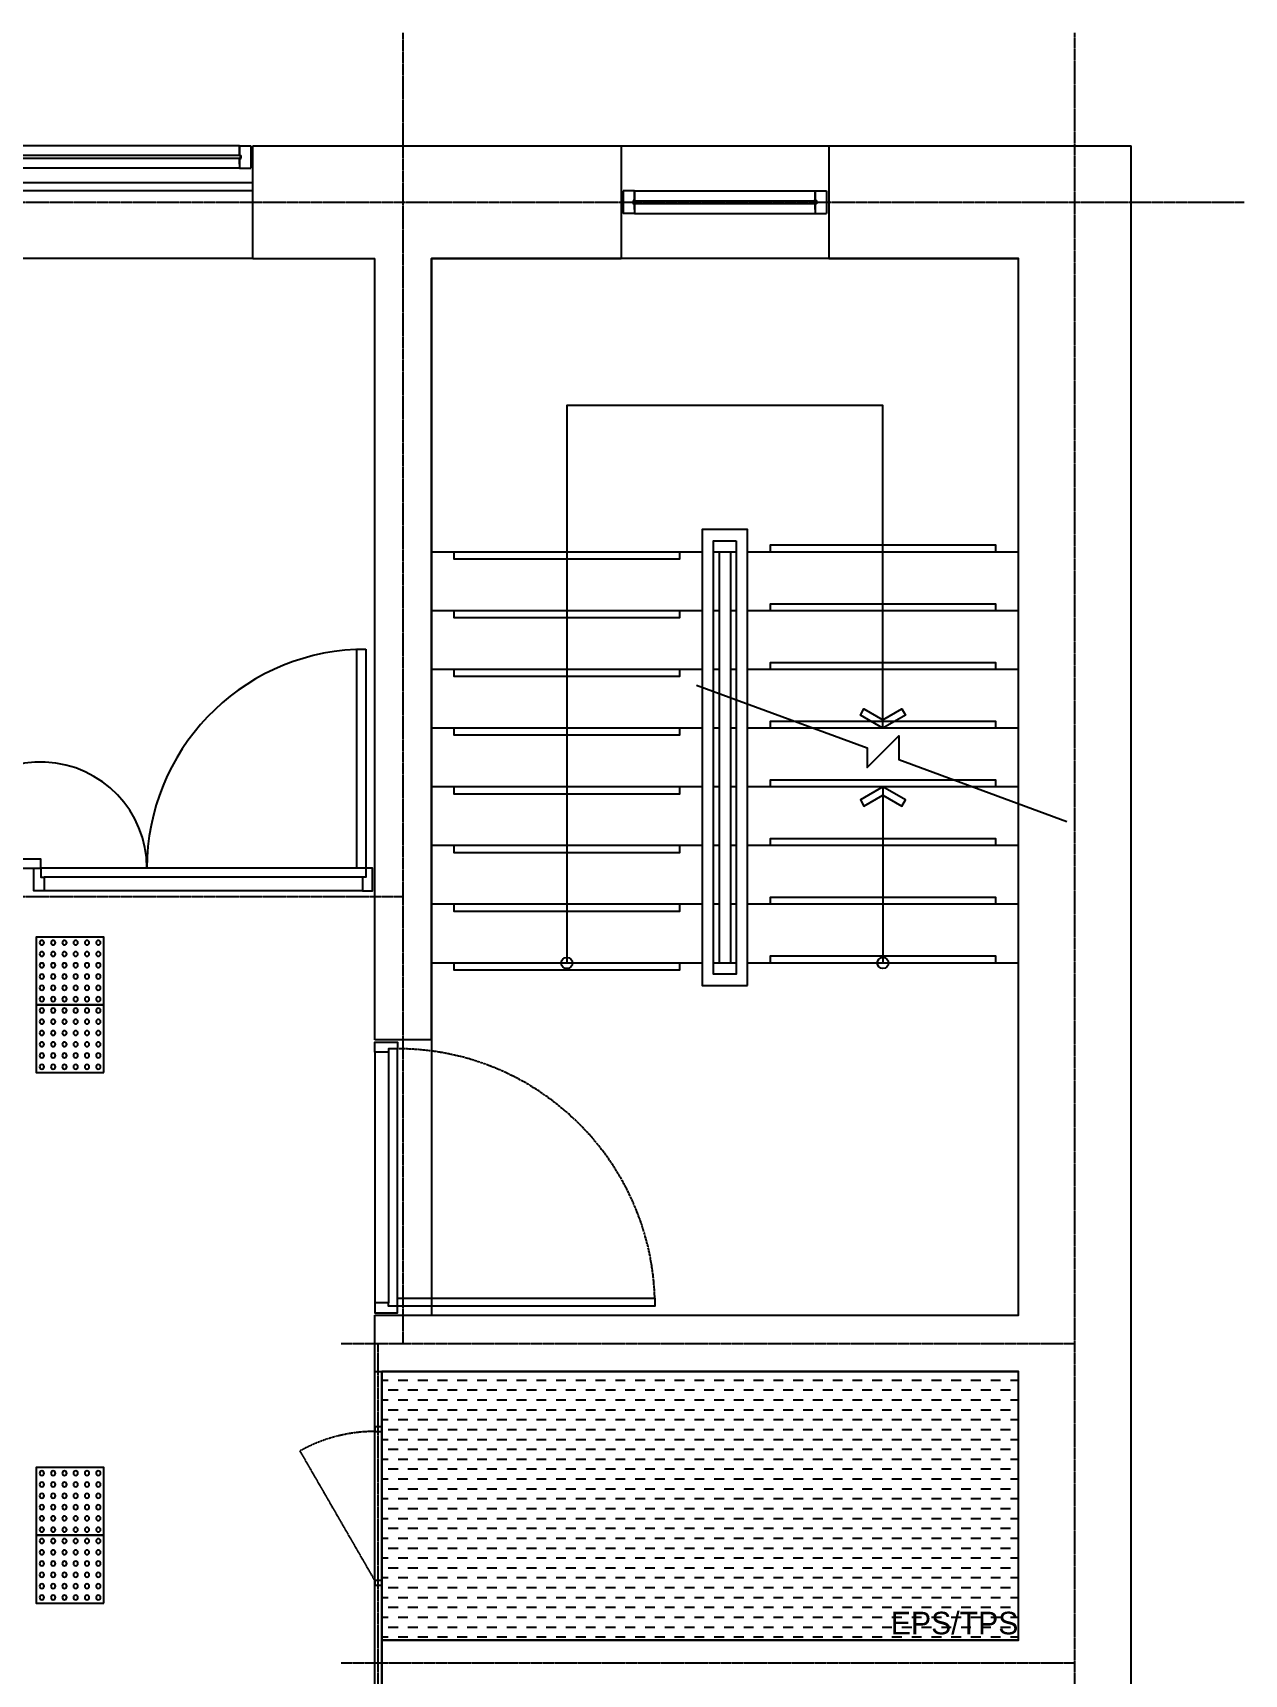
# Model space of a CAD drawing. Header units: millimetres. Extents: x 18456 to 179493, y -203649 to 469211.
# Drawn here: x 137024 to 142389, y -29276 to -22006 of the extents above; entities that cross this region are included whole.
import ezdxf

# ---------------------------------------------------------------- set-up
doc = ezdxf.new("R2010")
doc.units = ezdxf.units.MM
for name, pattern in [('X-평면도(기본형)$0$CEN', [52.5, 50, -1, 0.5, -1]), ('X-평면도(기본형)$0$DDOT', [14, 12, -1, 0, -1]), ('X-평면도(기본형)$0$HID', [2.8, 1.8, -1])]:
    doc.linetypes.add(name, pattern=pattern)
for name, color, linetype, true_color in [('X-평면도(기본형)$0$40HAT', 9, 'Continuous', 0x808080), ('X-평면도(기본형)$0$4ELE', 4, 'Continuous', 0x00ffff), ('X-평면도(기본형)$0$A-DOOR', 4, 'Continuous', 0x00ffff), ('X-평면도(기본형)$0$CEN', 1, 'X-평면도(기본형)$0$CEN', 0xff0000), ('X-평면도(기본형)$0$DEFPOINTS-1', 7, 'Continuous', 0x262f4c), ('X-평면도(기본형)$0$DEFTXT', 7, 'Continuous', 0x7fdfff), ('X-평면도(기본형)$0$DOOR', 4, 'Continuous', 0x00ffff), ('X-평면도(기본형)$0$NON', 6, 'Continuous', 0xff00ff), ('X-평면도(기본형)$0$S4ELE', 4, 'Continuous', 0x00ffff), ('X-평면도(기본형)$0$STA', 4, 'Continuous', 0x00ffff), ('X-평면도(기본형)$0$STL', 4, 'Continuous', 0x00ffff), ('X-평면도(기본형)$0$SYM', 7, 'Continuous', 0x000000), ('X-평면도(기본형)$0$TILE', 7, 'Continuous', 0xc0c0c0), ('X-평면도(기본형)$0$W1', 2, 'Continuous', 0xffff00), ('X-평면도(기본형)$0$WID', 4, 'Continuous', 0x00ffff), ('X-평면도(기본형)$0$설비OPEN', 9, 'Continuous', 0x808080)]:
    doc.layers.add(name, color=color, linetype=linetype, true_color=true_color)
doc.styles.add('맑은 고딕 Regular', font='')
doc.styles.get('맑은 고딕 Regular').set_extended_font_data('M+39D80 怨좊뵓')

# ---------------------------------------------------------------- blocks, each defined once
blk = doc.blocks.new('X-평면도(기본형)$0$PSD700_2')
at = {"layer": 'X-평면도(기본형)$0$STL', "color": 5, "linetype": 'X-평면도(기본형)$0$HID', "true_color": 0x0000ff}
blk.add_line((-330, 30), (243.8, 361.3), dxfattribs=at)
for points in [[(-330, 0), (-330, 30), (-350, 30), (-350, 0)], [(-330, 0), (-330, 30), (330, 30), (330, 0)], [(350, 0), (350, 30), (330, 30), (330, 0)]]:
    blk.add_lwpolyline(points, close=True, dxfattribs=at)
blk.add_arc((-350, 30), 680, 0, 29.15738, dxfattribs=at)
blk = doc.blocks.new('X-평면도(기본형)$0$cw1200')
at = {"layer": 'X-평면도(기본형)$0$WID'}
for p, q in [((0, 0), (0, -100)), ((50, 0), (0, 0)), ((50, -41), (50, 0)), ((50, 0), (50, -41)), ((1150, -41), (1150, 0)), ((1150, 0), (1200, 0)), ((1150, 0), (1150, -41)), ((1200, 0), (1200, -100)), ((50, -41), (44.5, -42.8)), ((44.5, -42.8), (44.5, -57.2)), ((50, -59), (44.5, -57.2)), ((46.5, -44), (1153.5, -44)), ((46.5, -44), (46.5, -56)), ((46.5, -56), (1153.5, -56)), ((50, -82), (50, -59)), ((50, -59), (50, -100)), ((1150, -41), (1155.5, -42.8)), ((1150, -59), (1155.5, -57.2)), ((1150, -82), (1150, -59)), ((1150, -59), (1150, -100)), ((1153.5, -44), (1153.5, -56)), ((1153.5, -44), (1153.5, -56)), ((1155.5, -42.8), (1155.5, -57.2)), ((50, -100), (0, -100)), ((1150, -100), (1200, -100))]:
    blk.add_line(p, q, dxfattribs=at)
at = {"layer": 'X-평면도(기본형)$0$WID', "color": 8, "true_color": 0x808080}
for p, q in [((50, 0), (1150, 0)), ((50, -100), (1150, -100))]:
    blk.add_line(p, q, dxfattribs=at)
at = {"layer": 'X-평면도(기본형)$0$WID'}
for points in [[(50, -40.2), (52.7, -41.6), (53.3, -42.6), (53.8, -44)], [(50, -59.8), (52.7, -58.4), (53.3, -57.4), (53.8, -56)], [(1150, -40.2), (1147.3, -41.6), (1146.7, -42.6), (1146.2, -44)], [(1150, -59.8), (1147.3, -58.4), (1146.7, -57.4), (1146.2, -56)]]:
    blk.add_lwpolyline(points, dxfattribs=at)
blk = doc.blocks.new('X-평면도(기본형)$0$CW900')
at = {"layer": 'X-평면도(기본형)$0$WID'}
for p, q in [((0, 0), (0, -100)), ((50, 0), (0, 0)), ((50, -41), (50, 0)), ((50, 0), (50, -41)), ((850, -41), (850, 0)), ((850, 0), (900, 0)), ((850, 0), (850, -41)), ((900, 0), (900, -100)), ((50, -41), (44.5, -42.8)), ((44.5, -42.8), (44.5, -57.2)), ((50, -59), (44.5, -57.2)), ((46.5, -44), (853.5, -44)), ((46.5, -44), (46.5, -56)), ((46.5, -56), (853.5, -56)), ((50, -82), (50, -59)), ((50, -59), (50, -100)), ((850, -41), (855.5, -42.8)), ((850, -59), (855.5, -57.2)), ((850, -82), (850, -59)), ((850, -59), (850, -100)), ((853.5, -44), (853.5, -56)), ((853.5, -44), (853.5, -56)), ((855.5, -42.8), (855.5, -57.2)), ((50, -100), (0, -100)), ((850, -100), (900, -100))]:
    blk.add_line(p, q, dxfattribs=at)
at = {"layer": 'X-평면도(기본형)$0$WID', "color": 8, "true_color": 0x808080}
for p, q in [((50, 0), (850, 0)), ((50, -100), (850, -100))]:
    blk.add_line(p, q, dxfattribs=at)
at = {"layer": 'X-평면도(기본형)$0$WID'}
for points in [[(50, -40.2), (52.7, -41.6), (53.3, -42.6), (53.8, -44)], [(50, -59.8), (52.7, -58.4), (53.3, -57.4), (53.8, -56)], [(850, -40.2), (847.3, -41.6), (846.7, -42.6), (846.2, -44)], [(850, -59.8), (847.3, -58.4), (846.7, -57.4), (846.2, -56)]]:
    blk.add_lwpolyline(points, dxfattribs=at)
blk = doc.blocks.new('X-평면도(기본형)$0$jjbl')
at = {"layer": 'X-평면도(기본형)$0$TILE'}
blk.add_lwpolyline([(300, 300), (300, 0), (0, 0), (0, 300)], close=True, dxfattribs=at)
for centre in [(25, 275), (25, 225), (75, 275), (75, 225), (125, 275), (125, 225), (175, 275), (175, 225), (225, 275), (225, 225), (275, 275), (275, 225), (25, 175), (75, 175), (125, 175), (175, 175), (225, 175), (275, 175), (25, 125), (25, 75), (75, 125), (75, 75), (125, 125), (125, 75), (175, 125), (175, 75), (225, 125), (225, 75), (275, 125), (275, 75), (25, 25), (75, 25), (125, 25), (175, 25), (225, 25), (275, 25)]:
    blk.add_circle(centre, 10, dxfattribs=at)
blk = doc.blocks.new('X-평면도(기본형)$0$evj')
at = {"xscale": -1, "rotation": 180}
for p in [(300, 600), (300, 300)]:
    blk.add_blockref('X-평면도(기본형)$0$jjbl', p, dxfattribs=at)

msp = doc.modelspace()

# ---------------------------------------------------------------- hatches: boundary and pattern name
at = {"layer": 'X-평면도(기본형)$0$설비OPEN'}
h = msp.add_hatch(dxfattribs=at)
h.set_pattern_fill('DASH', color=256, scale=350, style=0, pattern_type=2)
h.set_pattern_definition([(0, (-162883.12, -176635.57), (43.75, 43.75), [43.75, -43.75])])
h.paths.add_polyline_path([(138569.4, -29125.6), (141389.4, -29125.6), (141389.4, -27935.6), (138569.4, -27935.6)], flags=0)

# ---------------------------------------------------------------- linework, layer by layer
at = {"layer": 'X-평면도(기본형)$0$4ELE'}
msp.add_line((137999.4, -23005.6), (136779.4, -23005.6), dxfattribs=at)
at = {"layer": 'X-평면도(기본형)$0$A-DOOR', "color": 8, "true_color": 0x808080}
for p, q in [((138499.4, -25705.6), (137059.4, -25705.6)), ((138484.4, -25745.6), (137074.4, -25745.6)), ((138484.4, -25805.6), (137074.4, -25805.6))]:
    msp.add_line(p, q, dxfattribs=at)
at = {"layer": 'X-평면도(기본형)$0$A-DOOR'}
for points in [[(138499.4, -24735.6), (138499.4, -25705.6), (138459.4, -25705.6), (138459.4, -24735.6)], [(136589.4, -25705.6), (137059.4, -25705.6), (137059.4, -25665.6), (136589.4, -25665.6)], [(137074.4, -25805.6), (137029.4, -25805.6), (137029.4, -25705.6), (137059.4, -25705.6), (137059.4, -25745.6), (137074.4, -25745.6)], [(138484.4, -25805.6), (138529.4, -25805.6), (138529.4, -25705.6), (138499.4, -25705.6), (138499.4, -25745.6), (138484.4, -25745.6)]]:
    msp.add_lwpolyline(points, close=True, dxfattribs=at)
at = {"layer": 'X-평면도(기본형)$0$A-DOOR', "color": 8, "true_color": 0x808080}
for centre, radius, start, end in [((138499.4, -25705.6), 970, 92.63522, 180), ((137059.4, -25705.6), 470, 0, 175.11786)]:
    msp.add_arc(centre, radius, start, end, dxfattribs=at)
at = {"layer": 'X-평면도(기본형)$0$CEN'}
for p, q in [((138664.4, -27810.6), (138664.4, -22005.6)), ((141639.4, -31000.6), (141639.4, -22005.6)), ((132689.4, -22755.6), (142389.4, -22755.6)), ((132689.4, -25830.6), (138664.4, -25830.6)), ((138389.4, -27810.6), (141639.4, -27810.6)), ((138554.4, -31155.6), (138554.4, -27810.6)), ((138389.4, -29225.6), (141639.4, -29225.6))]:
    msp.add_line(p, q, dxfattribs=at)
at = {"layer": 'X-평면도(기본형)$0$DEFPOINTS-1'}
msp.add_lwpolyline([(138789.4, -27685.6), (141389.4, -27685.6), (141389.4, -23005.6), (138789.4, -23005.6)], close=True, dxfattribs=at)
at = {"layer": 'X-평면도(기본형)$0$DOOR', "color": 8, "true_color": 0x808080}
for p, q in [((138539.4, -26520.6), (138539.4, -27630.6)), ((138599.4, -26520.6), (138599.4, -27630.6)), ((138639.4, -27645.6), (138639.4, -26505.6))]:
    msp.add_line(p, q, dxfattribs=at)
at = {"layer": 'X-평면도(기본형)$0$DOOR'}
for points in [[(138539.4, -26520.6), (138539.4, -26475.6), (138639.4, -26475.6), (138639.4, -26505.6), (138599.4, -26505.6), (138599.4, -26520.6)], [(139779.4, -27610.6), (139779.4, -27645.6), (138639.4, -27645.6), (138639.4, -27610.6)], [(138539.4, -27630.6), (138539.4, -27675.6), (138639.4, -27675.6), (138639.4, -27645.6), (138599.4, -27645.6), (138599.4, -27630.6)]]:
    msp.add_lwpolyline(points, close=True, dxfattribs=at)
at = {"layer": 'X-평면도(기본형)$0$DOOR', "color": 8, "linetype": 'X-평면도(기본형)$0$DDOT', "true_color": 0x808080}
msp.add_arc((138639.4, -27645.6), 1140, 1.89219, 90, dxfattribs=at)
at = {"layer": 'X-평면도(기본형)$0$NON'}
for p, q in [((137999.4, -22670.6), (136779.4, -22670.6)), ((137999.4, -22705.6), (136779.4, -22705.6))]:
    msp.add_line(p, q, dxfattribs=at)
for points in [[(140189.4, -26225.6), (140189.4, -24205.6), (139989.4, -24205.6), (139989.4, -26225.6)], [(140139.4, -24255.6), (140139.4, -26175.6), (140039.4, -26175.6), (140039.4, -24255.6)]]:
    msp.add_lwpolyline(points, close=True, dxfattribs=at)
at = {"layer": 'X-평면도(기본형)$0$NON', "color": 8, "true_color": 0x808080}
for points in [[(141289.4, -24305.6), (141289.4, -24275.6), (140289.4, -24275.6), (140289.4, -24305.6)], [(138889.4, -24305.6), (138889.4, -24335.6), (139889.4, -24335.6), (139889.4, -24305.6)], [(138889.4, -24565.6), (138889.4, -24595.6), (139889.4, -24595.6), (139889.4, -24565.6)], [(141289.4, -24565.6), (141289.4, -24535.6), (140289.4, -24535.6), (140289.4, -24565.6)], [(138889.4, -24825.6), (138889.4, -24855.6), (139889.4, -24855.6), (139889.4, -24825.6)], [(141289.4, -24825.6), (141289.4, -24795.6), (140289.4, -24795.6), (140289.4, -24825.6)], [(141289.4, -25085.6), (141289.4, -25055.6), (140289.4, -25055.6), (140289.4, -25085.6)], [(138889.4, -25085.6), (138889.4, -25115.6), (139889.4, -25115.6), (139889.4, -25085.6)], [(138889.4, -25345.6), (138889.4, -25375.6), (139889.4, -25375.6), (139889.4, -25345.6)], [(141289.4, -25345.6), (141289.4, -25315.6), (140289.4, -25315.6), (140289.4, -25345.6)], [(141289.4, -25605.6), (141289.4, -25575.6), (140289.4, -25575.6), (140289.4, -25605.6)], [(138889.4, -25605.6), (138889.4, -25635.6), (139889.4, -25635.6), (139889.4, -25605.6)], [(138889.4, -25865.6), (138889.4, -25895.6), (139889.4, -25895.6), (139889.4, -25865.6)], [(141289.4, -25865.6), (141289.4, -25835.6), (140289.4, -25835.6), (140289.4, -25865.6)], [(141289.4, -26125.6), (141289.4, -26095.6), (140289.4, -26095.6), (140289.4, -26125.6)], [(138889.4, -26125.6), (138889.4, -26155.6), (139889.4, -26155.6), (139889.4, -26125.6)]]:
    msp.add_lwpolyline(points, dxfattribs=at)
at = {"layer": 'X-평면도(기본형)$0$S4ELE'}
for p, q in [((139629.4, -22505.6), (140549.4, -22505.6)), ((140549.4, -23005.6), (139629.4, -23005.6))]:
    msp.add_line(p, q, dxfattribs=at)
at = {"layer": 'X-평면도(기본형)$0$STA'}
for p, q in [((139989.4, -24305.6), (138789.4, -24305.6)), ((140064.4, -24305.6), (140039.4, -24305.6)), ((140139.4, -24305.6), (140039.4, -24305.6)), ((140064.4, -24305.6), (140064.4, -26125.6)), ((140114.4, -24305.6), (140114.4, -26125.6)), ((140139.4, -24305.6), (140114.4, -24305.6)), ((141389.4, -24305.6), (140189.4, -24305.6)), ((139989.4, -24565.6), (138789.4, -24565.6)), ((140064.4, -24565.6), (140039.4, -24565.6)), ((140139.4, -24565.6), (140114.4, -24565.6)), ((141389.4, -24565.6), (140189.4, -24565.6)), ((139989.4, -24825.6), (138789.4, -24825.6)), ((140064.4, -24825.6), (140039.4, -24825.6)), ((140139.4, -24825.6), (140114.4, -24825.6)), ((141389.4, -24825.6), (140189.4, -24825.6)), ((139989.4, -25085.6), (138789.4, -25085.6)), ((140064.4, -25085.6), (140039.4, -25085.6)), ((140139.4, -25085.6), (140114.4, -25085.6)), ((141389.4, -25085.6), (140189.4, -25085.6)), ((139989.4, -25345.6), (138789.4, -25345.6)), ((140064.4, -25345.6), (140039.4, -25345.6)), ((140139.4, -25345.6), (140114.4, -25345.6)), ((141389.4, -25345.6), (140189.4, -25345.6)), ((139989.4, -25605.6), (138789.4, -25605.6)), ((140064.4, -25605.6), (140039.4, -25605.6)), ((140139.4, -25605.6), (140114.4, -25605.6)), ((141389.4, -25605.6), (140189.4, -25605.6)), ((139989.4, -25865.6), (138789.4, -25865.6)), ((140064.4, -25865.6), (140039.4, -25865.6)), ((140139.4, -25865.6), (140114.4, -25865.6)), ((141389.4, -25865.6), (140189.4, -25865.6)), ((139989.4, -26125.6), (138789.4, -26125.6)), ((140139.4, -26125.6), (140039.4, -26125.6)), ((141389.4, -26125.6), (140189.4, -26125.6))]:
    msp.add_line(p, q, dxfattribs=at)
at = {"layer": 'X-평면도(기본형)$0$STL'}
for p, q in [((138539.4, -31005.6), (138539.4, -27935.6)), ((138569.4, -30975.6), (138569.4, -27935.6))]:
    msp.add_line(p, q, dxfattribs=at)
at = {"layer": 'X-평면도(기본형)$0$SYM'}
for points in [[(140789.4, -25085.6), (140789.4, -23655.6), (139389.4, -23655.6), (139389.4, -26125.6)], [(139964.4, -24894.6), (140719.4, -25172.6), (140719.4, -25259.3), (140859.4, -25119.3), (140859.4, -25224.1), (141604.4, -25498.5)], [(140789.4, -25345.6), (140789.4, -26125.6)]]:
    msp.add_lwpolyline(points, dxfattribs=at)
for points in [[(140789.4, -25048.3), (140873.2, -24999.9), (140889.4, -25027.8), (140789.4, -25085.6), (140689.4, -25027.8), (140705.5, -24999.9)], [(140789.4, -25382.8), (140873.2, -25431.3), (140889.4, -25403.3), (140789.4, -25345.6), (140689.4, -25403.3), (140705.5, -25431.3)]]:
    msp.add_lwpolyline(points, close=True, dxfattribs=at)
for centre in [(139389.4, -26125.6), (140789.4, -26125.6)]:
    msp.add_circle(centre, 25, dxfattribs=at)
at = {"layer": 'X-평면도(기본형)$0$W1'}
for p, q in [((137999.4, -23005.6), (137999.4, -22505.6)), ((137999.4, -22505.6), (139629.4, -22505.6)), ((139629.4, -22505.6), (139629.4, -23005.6)), ((140549.4, -22505.6), (141889.4, -22505.6)), ((140549.4, -22505.6), (140549.4, -23005.6)), ((141889.4, -31000.6), (141889.4, -22505.6)), ((137999.4, -23005.6), (138539.4, -23005.6)), ((138539.4, -26465.6), (138539.4, -23005.6)), ((138789.4, -26465.6), (138789.4, -23005.6)), ((138789.4, -23005.6), (139629.4, -23005.6)), ((140549.4, -23005.6), (141389.4, -23005.6)), ((141389.4, -27685.6), (141389.4, -23005.6)), ((138789.4, -26465.6), (138539.4, -26465.6)), ((138539.4, -27935.6), (138539.4, -27685.6)), ((138539.4, -27685.6), (141389.4, -27685.6)), ((138539.4, -27935.6), (141389.4, -27935.6)), ((141389.4, -29125.6), (141389.4, -27935.6)), ((138569.4, -29125.6), (138569.4, -29325.6)), ((141389.4, -29125.6), (138569.4, -29125.6))]:
    msp.add_line(p, q, dxfattribs=at)
at = {"layer": 'X-평면도(기본형)$0$설비OPEN'}
msp.add_lwpolyline([(138569.4, -29125.6), (141389.4, -29125.6), (141389.4, -27935.6), (138569.4, -27935.6)], close=True, dxfattribs=at)

# ---------------------------------------------------------------- block references
at = {"xscale": -1}
msp.add_blockref('X-평면도(기본형)$0$cw1200', (137989.4, -22505.6), dxfattribs=at)
msp.add_blockref('X-평면도(기본형)$0$CW900', (139639.4, -22705.6))
at = {"layer": 'X-평면도(기본형)$0$40HAT'}
for p in [(136739.4, -26610.6), (136739.4, -28960.6)]:
    msp.add_blockref('X-평면도(기본형)$0$evj', p, dxfattribs=at)
at = {"layer": 'X-평면도(기본형)$0$A-DOOR', "rotation": 90}
msp.add_blockref('X-평면도(기본형)$0$PSD700_2', (138569.4, -28530.6), dxfattribs=at)

# ---------------------------------------------------------------- texts
at = {"layer": 'X-평면도(기본형)$0$DEFTXT', "insert": (141389.4, -29100.6), "char_height": 100, "width": 1195.652, "attachment_point": 9, "style": '맑은 고딕 Regular'}
msp.add_mtext('EPS/TPS', dxfattribs=at)

doc.saveas('drawing.dxf')
